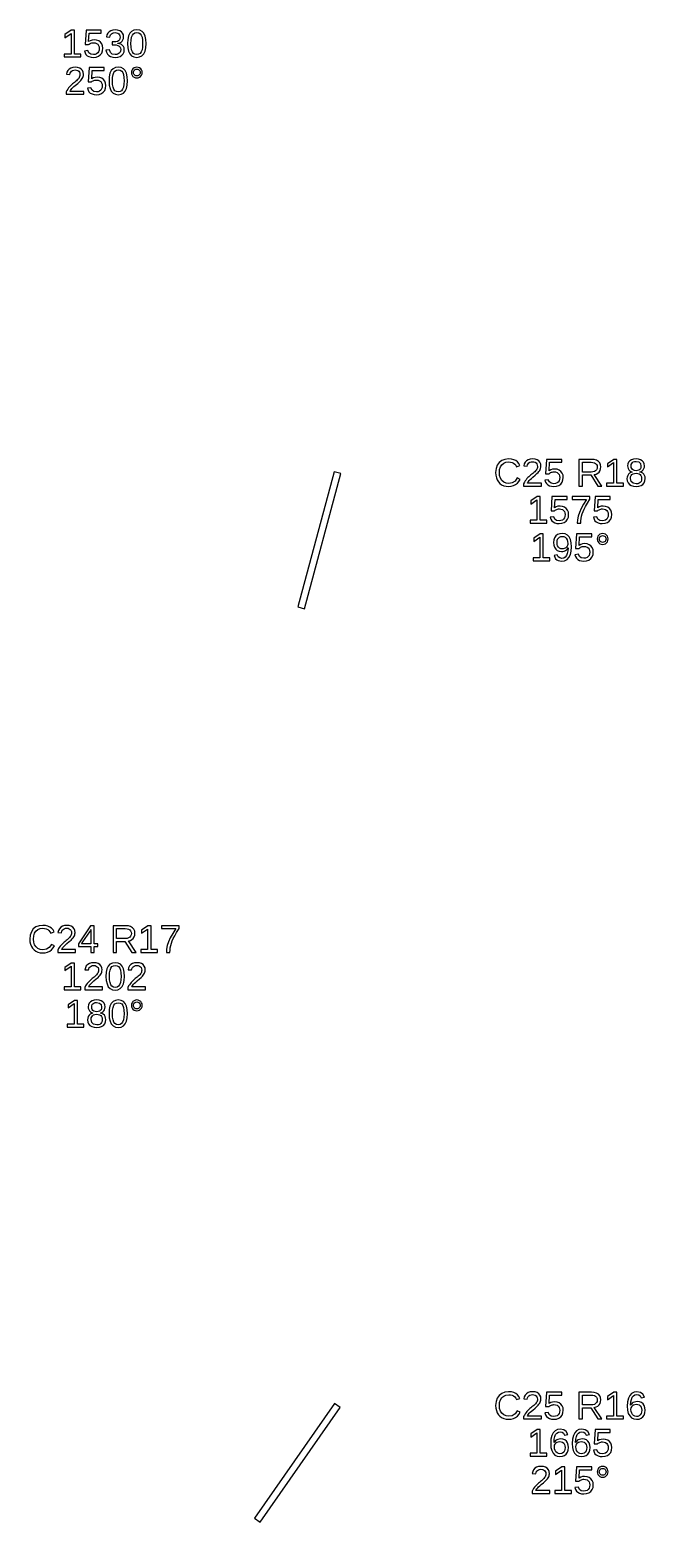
# Model space of a CAD drawing. Extents: x 194 to 2890, y 45 to 1503.
# Drawn here: x 2558 to 2690.1, y 50 to 369.9 of the extents above; entities that cross this region are included whole.
import ezdxf

# ---------------------------------------------------------------- set-up
doc = ezdxf.new("R2010")
doc.units = 0
doc.layers.get('0').update_dxf_attribs({"linetype": 'CONTINUOUS'})

msp = doc.modelspace()

# ---------------------------------------------------------------- linework, layer by layer
for points in [[(2568.96, 364.754), (2567.56, 364.754), (2567.56, 369.864), (2566.89, 369.864), (2565.53, 368.933), (2565.53, 368.241), (2566.83, 369.165), (2566.83, 364.754), (2565.37, 364.754), (2565.37, 364.132), (2568.96, 364.132)], [(2572.21, 364.108), (2572.7, 364.282), (2573.11, 364.571), (2573.41, 364.961), (2573.59, 365.437), (2573.65, 365.999), (2573.59, 366.497), (2573.43, 366.929), (2573.15, 367.293), (2572.77, 367.569), (2572.32, 367.734), (2571.8, 367.789), (2571.35, 367.749), (2570.96, 367.627), (2570.61, 367.423), (2570.72, 369.242), (2573.32, 369.242), (2573.32, 369.864), (2570.06, 369.864), (2569.87, 366.78), (2570.58, 366.78), (2570.75, 366.915), (2570.92, 367.021), (2571.09, 367.098), (2571.27, 367.15), (2571.45, 367.181), (2571.65, 367.191), (2572, 367.154), (2572.3, 367.043), (2572.55, 366.858), (2572.74, 366.612), (2572.85, 366.321), (2572.89, 365.983), (2572.85, 365.597), (2572.74, 365.271), (2572.56, 365.004), (2572.3, 364.806), (2572, 364.688), (2571.63, 364.648), (2571.07, 364.743), (2570.68, 365.026), (2570.44, 365.499), (2569.7, 365.413), (2569.83, 365.006), (2570.03, 364.668), (2570.32, 364.4), (2570.68, 364.206), (2571.12, 364.089), (2571.62, 364.05)], [(2576.9, 364.099), (2577.38, 364.244), (2577.76, 364.486), (2578.04, 364.816), (2578.21, 365.225), (2578.27, 365.714), (2578.23, 366.06), (2578.11, 366.363), (2577.91, 366.626), (2577.64, 366.835), (2577.31, 366.978), (2576.91, 367.057), (2576.91, 367.073), (2577.27, 367.179), (2577.57, 367.335), (2577.8, 367.539), (2577.97, 367.791), (2578.08, 368.089), (2578.11, 368.432), (2578.06, 368.875), (2577.9, 369.247), (2577.63, 369.549), (2577.27, 369.772), (2576.82, 369.905), (2576.29, 369.95), (2575.8, 369.906), (2575.37, 369.774), (2575, 369.555), (2574.71, 369.258), (2574.52, 368.892), (2574.42, 368.457), (2575.15, 368.4), (2575.21, 368.678), (2575.33, 368.911), (2575.5, 369.099), (2575.72, 369.237), (2575.98, 369.32), (2576.28, 369.348), (2576.61, 369.318), (2576.88, 369.229), (2577.09, 369.081), (2577.24, 368.882), (2577.33, 368.64), (2577.36, 368.355), (2577.32, 368.068), (2577.21, 367.826), (2577.03, 367.629), (2576.77, 367.483), (2576.46, 367.395), (2576.09, 367.366), (2575.69, 367.366), (2575.69, 366.731), (2576.11, 366.731), (2576.53, 366.702), (2576.87, 366.615), (2577.15, 366.469), (2577.35, 366.271), (2577.47, 366.028), (2577.51, 365.739), (2577.47, 365.41), (2577.37, 365.14), (2577.19, 364.929), (2576.96, 364.778), (2576.67, 364.687), (2576.32, 364.656), (2575.69, 364.769), (2575.28, 365.108), (2575.07, 365.674), (2574.32, 365.604), (2574.43, 365.134), (2574.63, 364.746), (2574.93, 364.443), (2575.32, 364.225), (2575.78, 364.094), (2576.32, 364.05)], [(2581.55, 364.134), (2582.05, 364.387), (2582.44, 364.807), (2582.72, 365.387), (2582.89, 366.118), (2582.94, 367), (2582.89, 367.894), (2582.73, 368.629), (2582.46, 369.205), (2582.08, 369.619), (2581.58, 369.867), (2580.97, 369.95), (2580.33, 369.868), (2579.83, 369.623), (2579.44, 369.213), (2579.17, 368.64), (2579.01, 367.902), (2578.96, 367), (2579.02, 366.114), (2579.18, 365.382), (2579.46, 364.803), (2579.84, 364.385), (2580.34, 364.134), (2580.94, 364.05)], [(2580.55, 364.711), (2580.24, 364.9), (2580, 365.214), (2579.83, 365.664), (2579.73, 366.259), (2579.7, 367), (2579.73, 367.759), (2579.83, 368.362), (2580, 368.806), (2580.23, 369.112), (2580.56, 369.295), (2580.97, 369.356), (2581.36, 369.294), (2581.68, 369.108), (2581.91, 368.798), (2582.07, 368.351), (2582.17, 367.751), (2582.2, 367), (2582.17, 366.271), (2582.07, 365.68), (2581.9, 365.226), (2581.66, 364.905), (2581.34, 364.712), (2580.95, 364.648)], [(2569.6, 356.754), (2566.61, 356.754), (2566.71, 356.946), (2566.84, 357.144), (2567.01, 357.346), (2567.21, 357.559), (2567.46, 357.789), (2567.75, 358.036), (2568.26, 358.457), (2568.64, 358.797), (2568.9, 359.057), (2569.09, 359.277), (2569.24, 359.496), (2569.36, 359.716), (2569.44, 359.936), (2569.49, 360.157), (2569.51, 360.379), (2569.46, 360.843), (2569.3, 361.23), (2569.04, 361.541), (2568.69, 361.768), (2568.24, 361.904), (2567.71, 361.95), (2567.21, 361.905), (2566.78, 361.769), (2566.42, 361.543), (2566.13, 361.24), (2565.93, 360.876), (2565.83, 360.448), (2566.58, 360.379), (2566.65, 360.663), (2566.76, 360.901), (2566.94, 361.093), (2567.16, 361.235), (2567.42, 361.319), (2567.71, 361.348), (2568.01, 361.319), (2568.27, 361.232), (2568.48, 361.087), (2568.63, 360.89), (2568.72, 360.646), (2568.75, 360.355), (2568.74, 360.13), (2568.68, 359.921), (2568.59, 359.728), (2568.48, 359.547), (2568.34, 359.37), (2568.17, 359.199), (2567.99, 359.031), (2567.8, 358.863), (2567.59, 358.695), (2567.37, 358.522), (2567.16, 358.34), (2566.94, 358.148), (2566.72, 357.943), (2566.51, 357.724), (2566.31, 357.488), (2566.12, 357.233), (2565.95, 356.953), (2565.8, 356.648), (2565.8, 356.132), (2569.6, 356.132)], [(2572.86, 356.108), (2573.36, 356.282), (2573.76, 356.571), (2574.06, 356.961), (2574.24, 357.437), (2574.3, 357.999), (2574.25, 358.497), (2574.08, 358.929), (2573.8, 359.293), (2573.43, 359.569), (2572.98, 359.734), (2572.45, 359.789), (2572, 359.749), (2571.61, 359.627), (2571.27, 359.423), (2571.38, 361.242), (2573.97, 361.242), (2573.97, 361.864), (2570.71, 361.864), (2570.52, 358.78), (2571.23, 358.78), (2571.4, 358.915), (2571.57, 359.021), (2571.75, 359.098), (2571.92, 359.15), (2572.11, 359.181), (2572.3, 359.191), (2572.65, 359.154), (2572.95, 359.043), (2573.2, 358.858), (2573.39, 358.612), (2573.5, 358.321), (2573.54, 357.983), (2573.5, 357.597), (2573.39, 357.271), (2573.21, 357.004), (2572.96, 356.806), (2572.65, 356.688), (2572.28, 356.648), (2571.72, 356.743), (2571.33, 357.026), (2571.09, 357.499), (2570.35, 357.413), (2570.48, 357.006), (2570.68, 356.668), (2570.97, 356.4), (2571.34, 356.206), (2571.77, 356.089), (2572.27, 356.05)], [(2577.56, 356.134), (2578.06, 356.387), (2578.45, 356.807), (2578.73, 357.387), (2578.9, 358.118), (2578.96, 359), (2578.91, 359.894), (2578.75, 360.629), (2578.48, 361.205), (2578.1, 361.619), (2577.6, 361.867), (2576.98, 361.95), (2576.35, 361.868), (2575.84, 361.623), (2575.46, 361.213), (2575.19, 360.64), (2575.03, 359.902), (2574.98, 359), (2575.03, 358.114), (2575.2, 357.382), (2575.47, 356.803), (2575.86, 356.385), (2576.35, 356.134), (2576.96, 356.05)], [(2581.25, 359.668), (2581.53, 359.781), (2581.77, 359.968), (2581.96, 360.21), (2582.08, 360.484), (2582.12, 360.79), (2582.08, 361.097), (2581.97, 361.371), (2581.78, 361.612), (2581.53, 361.8), (2581.26, 361.912), (2580.95, 361.95), (2580.64, 361.912), (2580.36, 361.798), (2580.12, 361.608), (2579.93, 361.365), (2579.82, 361.093), (2579.78, 360.79), (2579.82, 360.488), (2579.93, 360.215), (2580.13, 359.972), (2580.37, 359.783), (2580.64, 359.669), (2580.95, 359.631)], [(2576.57, 356.711), (2576.25, 356.9), (2576.02, 357.214), (2575.85, 357.664), (2575.75, 358.259), (2575.72, 359), (2575.75, 359.759), (2575.85, 360.362), (2576.01, 360.806), (2576.25, 361.112), (2576.57, 361.295), (2576.98, 361.356), (2577.38, 361.294), (2577.7, 361.108), (2577.93, 360.798), (2578.09, 360.351), (2578.18, 359.751), (2578.22, 359), (2578.18, 358.271), (2578.08, 357.68), (2577.91, 357.226), (2577.68, 356.905), (2577.36, 356.712), (2576.97, 356.648)], [(2580.76, 360.082), (2580.59, 360.154), (2580.44, 360.274), (2580.32, 360.427), (2580.25, 360.599), (2580.23, 360.79), (2580.25, 360.981), (2580.32, 361.154), (2580.44, 361.307), (2580.59, 361.427), (2580.76, 361.499), (2580.95, 361.523), (2581.14, 361.499), (2581.31, 361.429), (2581.46, 361.311), (2581.58, 361.159), (2581.65, 360.986), (2581.67, 360.79), (2581.65, 360.597), (2581.58, 360.424), (2581.46, 360.271), (2581.31, 360.153), (2581.14, 360.082), (2580.95, 360.058)], [(2624.72, 274.806), (2623.28, 275.194), (2615.51, 246.216), (2616.96, 245.828)], [(2661.31, 272.093), (2661.81, 272.222), (2662.26, 272.437), (2662.66, 272.734), (2662.99, 273.109), (2663.26, 273.564), (2662.62, 273.881), (2662.15, 273.219), (2661.55, 272.821), (2660.81, 272.689), (2660.23, 272.76), (2659.73, 272.974), (2659.32, 273.33), (2659.01, 273.803), (2658.83, 274.368), (2658.77, 275.024), (2658.83, 275.685), (2659, 276.244), (2659.3, 276.703), (2659.7, 277.043), (2660.19, 277.247), (2660.78, 277.315), (2661.16, 277.286), (2661.51, 277.198), (2661.83, 277.051), (2662.09, 276.848), (2662.31, 276.593), (2662.47, 276.286), (2663.2, 276.53), (2662.97, 276.961), (2662.67, 277.315), (2662.3, 277.592), (2661.86, 277.791), (2661.35, 277.91), (2660.77, 277.95), (2659.96, 277.863), (2659.28, 277.604), (2658.72, 277.173), (2658.31, 276.589), (2658.06, 275.873), (2657.98, 275.024), (2658.02, 274.441), (2658.13, 273.913), (2658.31, 273.44), (2658.56, 273.028), (2658.89, 272.685), (2659.27, 272.41), (2659.72, 272.21), (2660.22, 272.09), (2660.77, 272.05)], [(2667.79, 272.754), (2664.8, 272.754), (2664.9, 272.946), (2665.03, 273.144), (2665.2, 273.346), (2665.4, 273.559), (2665.65, 273.789), (2665.94, 274.036), (2666.45, 274.457), (2666.83, 274.797), (2667.09, 275.057), (2667.28, 275.277), (2667.43, 275.496), (2667.55, 275.716), (2667.63, 275.936), (2667.68, 276.157), (2667.7, 276.379), (2667.65, 276.843), (2667.49, 277.23), (2667.23, 277.541), (2666.88, 277.768), (2666.43, 277.904), (2665.9, 277.95), (2665.41, 277.905), (2664.98, 277.769), (2664.61, 277.543), (2664.32, 277.24), (2664.13, 276.876), (2664.02, 276.448), (2664.77, 276.379), (2664.84, 276.663), (2664.96, 276.901), (2665.13, 277.093), (2665.35, 277.235), (2665.61, 277.319), (2665.9, 277.348), (2666.2, 277.319), (2666.46, 277.232), (2666.67, 277.087), (2666.82, 276.89), (2666.92, 276.646), (2666.95, 276.355), (2666.93, 276.13), (2666.87, 275.921), (2666.79, 275.728), (2666.67, 275.547), (2666.53, 275.37), (2666.36, 275.199), (2666.18, 275.031), (2665.99, 274.863), (2665.78, 274.695), (2665.56, 274.522), (2665.35, 274.34), (2665.13, 274.148), (2664.91, 273.943), (2664.7, 273.724), (2664.5, 273.488), (2664.31, 273.233), (2664.14, 272.953), (2663.99, 272.648), (2663.99, 272.132), (2667.79, 272.132)], [(2671.05, 272.108), (2671.55, 272.282), (2671.95, 272.571), (2672.25, 272.961), (2672.43, 273.437), (2672.49, 273.999), (2672.44, 274.497), (2672.27, 274.929), (2671.99, 275.293), (2671.62, 275.569), (2671.17, 275.734), (2670.64, 275.789), (2670.19, 275.749), (2669.8, 275.627), (2669.46, 275.423), (2669.57, 277.242), (2672.16, 277.242), (2672.16, 277.864), (2668.9, 277.864), (2668.71, 274.78), (2669.42, 274.78), (2669.6, 274.915), (2669.77, 275.021), (2669.94, 275.098), (2670.11, 275.15), (2670.3, 275.181), (2670.49, 275.191), (2670.84, 275.154), (2671.15, 275.043), (2671.4, 274.858), (2671.58, 274.612), (2671.69, 274.321), (2671.73, 273.983), (2671.69, 273.597), (2671.58, 273.271), (2671.4, 273.004), (2671.15, 272.806), (2670.84, 272.688), (2670.47, 272.648), (2669.91, 272.743), (2669.52, 273.026), (2669.28, 273.499), (2668.54, 273.413), (2668.67, 273.006), (2668.88, 272.668), (2669.16, 272.4), (2669.53, 272.206), (2669.96, 272.089), (2670.46, 272.05)], [(2676.62, 274.512), (2678.4, 274.512), (2679.89, 272.132), (2680.79, 272.132), (2679.16, 274.601), (2679.57, 274.713), (2679.91, 274.896), (2680.19, 275.151), (2680.4, 275.463), (2680.52, 275.821), (2680.56, 276.225), (2680.5, 276.702), (2680.33, 277.104), (2680.03, 277.431), (2679.63, 277.672), (2679.14, 277.816), (2678.54, 277.864), (2675.84, 277.864), (2675.84, 272.132), (2676.62, 272.132)], [(2676.62, 275.126), (2676.62, 277.242), (2678.46, 277.242), (2678.85, 277.213), (2679.18, 277.125), (2679.44, 276.979), (2679.63, 276.778), (2679.74, 276.524), (2679.78, 276.217), (2679.74, 275.898), (2679.63, 275.63), (2679.44, 275.413), (2679.19, 275.254), (2678.87, 275.158), (2678.49, 275.126)], [(2685.4, 272.754), (2684.01, 272.754), (2684.01, 277.864), (2683.33, 277.864), (2681.98, 276.933), (2681.98, 276.241), (2683.27, 277.165), (2683.27, 272.754), (2681.81, 272.754), (2681.81, 272.132), (2685.4, 272.132)], [(2688.71, 272.099), (2689.19, 272.247), (2689.58, 272.494), (2689.86, 272.828), (2690.03, 273.24), (2690.08, 273.731), (2690.05, 274.087), (2689.95, 274.401), (2689.78, 274.672), (2689.55, 274.892), (2689.26, 275.047), (2688.92, 275.138), (2688.92, 275.155), (2689.22, 275.247), (2689.46, 275.401), (2689.67, 275.614), (2689.82, 275.873), (2689.91, 276.159), (2689.94, 276.473), (2689.89, 276.895), (2689.72, 277.254), (2689.45, 277.551), (2689.08, 277.773), (2688.64, 277.906), (2688.11, 277.95), (2687.6, 277.905), (2687.16, 277.769), (2686.8, 277.543), (2686.52, 277.244), (2686.36, 276.89), (2686.31, 276.481), (2686.34, 276.167), (2686.43, 275.881), (2686.58, 275.623), (2686.78, 275.407), (2687.03, 275.248), (2687.32, 275.146), (2687.32, 275.13), (2687, 275.043), (2686.73, 274.888), (2686.49, 274.666), (2686.32, 274.391), (2686.21, 274.077), (2686.17, 273.722), (2686.23, 273.229), (2686.4, 272.816), (2686.69, 272.486), (2687.08, 272.244), (2687.56, 272.099), (2688.13, 272.05)], [(2687.81, 275.452), (2687.55, 275.538), (2687.33, 275.681), (2687.18, 275.88), (2687.09, 276.13), (2687.06, 276.432), (2687.09, 276.728), (2687.18, 276.971), (2687.33, 277.16), (2687.53, 277.296), (2687.8, 277.377), (2688.11, 277.405), (2688.71, 277.297), (2689.06, 276.972), (2689.18, 276.432), (2689.15, 276.11), (2689.06, 275.853), (2688.91, 275.661), (2688.7, 275.529), (2688.44, 275.45), (2688.12, 275.423)], [(2687.47, 272.731), (2687.06, 273.126), (2686.93, 273.783), (2686.96, 274.098), (2687.07, 274.365), (2687.24, 274.583), (2687.48, 274.745), (2687.77, 274.842), (2688.11, 274.874), (2688.47, 274.844), (2688.76, 274.754), (2689, 274.603), (2689.18, 274.394), (2689.29, 274.126), (2689.32, 273.8), (2689.29, 273.42), (2689.19, 273.115), (2689.03, 272.886), (2688.8, 272.727), (2688.5, 272.631), (2688.14, 272.599)], [(2668.96, 264.798), (2667.56, 264.798), (2667.56, 269.909), (2666.89, 269.909), (2665.53, 268.977), (2665.53, 268.285), (2666.83, 269.209), (2666.83, 264.798), (2665.37, 264.798), (2665.37, 264.176), (2668.96, 264.176)], [(2672.21, 264.152), (2672.7, 264.326), (2673.11, 264.615), (2673.41, 265.005), (2673.59, 265.481), (2673.65, 266.043), (2673.59, 266.541), (2673.43, 266.973), (2673.15, 267.337), (2672.77, 267.613), (2672.32, 267.778), (2671.8, 267.833), (2671.35, 267.793), (2670.96, 267.671), (2670.61, 267.467), (2670.72, 269.286), (2673.32, 269.286), (2673.32, 269.909), (2670.06, 269.909), (2669.87, 266.824), (2670.58, 266.824), (2670.75, 266.959), (2670.92, 267.065), (2671.09, 267.142), (2671.27, 267.194), (2671.45, 267.225), (2671.65, 267.235), (2672, 267.198), (2672.3, 267.087), (2672.55, 266.902), (2672.74, 266.656), (2672.85, 266.365), (2672.89, 266.027), (2672.85, 265.642), (2672.74, 265.315), (2672.56, 265.048), (2672.3, 264.851), (2672, 264.732), (2671.63, 264.692), (2671.07, 264.787), (2670.68, 265.07), (2670.44, 265.543), (2669.7, 265.457), (2669.83, 265.05), (2670.03, 264.712), (2670.32, 264.444), (2670.68, 264.25), (2671.12, 264.133), (2671.62, 264.094)], [(2676.27, 264.699), (2676.33, 265.21), (2676.43, 265.71), (2676.57, 266.206), (2676.75, 266.706), (2676.97, 267.211), (2677.27, 267.783), (2677.69, 268.484), (2678.22, 269.315), (2678.22, 269.909), (2674.43, 269.909), (2674.43, 269.286), (2677.51, 269.286), (2676.85, 268.272), (2676.33, 267.339), (2675.95, 266.489), (2675.69, 265.692), (2675.54, 264.921), (2675.49, 264.176), (2676.25, 264.176)], [(2681.48, 264.152), (2681.97, 264.326), (2682.38, 264.615), (2682.68, 265.005), (2682.86, 265.481), (2682.92, 266.043), (2682.86, 266.541), (2682.7, 266.973), (2682.42, 267.337), (2682.04, 267.613), (2681.59, 267.778), (2681.07, 267.833), (2680.62, 267.793), (2680.23, 267.671), (2679.88, 267.467), (2679.99, 269.286), (2682.59, 269.286), (2682.59, 269.909), (2679.33, 269.909), (2679.14, 266.824), (2679.85, 266.824), (2680.02, 266.959), (2680.19, 267.065), (2680.36, 267.142), (2680.54, 267.194), (2680.72, 267.225), (2680.92, 267.235), (2681.27, 267.198), (2681.57, 267.087), (2681.82, 266.902), (2682.01, 266.656), (2682.12, 266.365), (2682.16, 266.027), (2682.12, 265.642), (2682.01, 265.315), (2681.82, 265.048), (2681.57, 264.851), (2681.27, 264.732), (2680.9, 264.692), (2680.34, 264.787), (2679.94, 265.07), (2679.71, 265.543), (2678.97, 265.457), (2679.1, 265.05), (2679.3, 264.712), (2679.59, 264.444), (2679.95, 264.25), (2680.38, 264.133), (2680.88, 264.094)], [(2669.61, 256.754), (2668.21, 256.754), (2668.21, 261.864), (2667.54, 261.864), (2666.18, 260.933), (2666.18, 260.241), (2667.48, 261.165), (2667.48, 256.754), (2666.02, 256.754), (2666.02, 256.132), (2669.61, 256.132)], [(2672.79, 256.138), (2673.31, 256.403), (2673.72, 256.844), (2674.02, 257.448), (2674.2, 258.205), (2674.26, 259.114), (2674.2, 259.981), (2674.04, 260.691), (2673.76, 261.242), (2673.38, 261.635), (2672.9, 261.871), (2672.32, 261.95), (2671.76, 261.893), (2671.29, 261.721), (2670.91, 261.435), (2670.63, 261.049), (2670.46, 260.578), (2670.41, 260.021), (2670.46, 259.476), (2670.61, 259.009), (2670.87, 258.618), (2671.21, 258.324), (2671.63, 258.147), (2672.11, 258.089), (2672.41, 258.113), (2672.7, 258.187), (2672.97, 258.31), (2673.21, 258.474), (2673.4, 258.67), (2673.53, 258.898), (2673.48, 258.23), (2673.36, 257.672), (2673.17, 257.226), (2672.91, 256.901), (2672.58, 256.705), (2672.19, 256.64), (2671.75, 256.72), (2671.43, 256.958), (2671.22, 257.356), (2670.53, 257.246), (2670.67, 256.865), (2670.86, 256.56), (2671.1, 256.333), (2671.4, 256.176), (2671.76, 256.082), (2672.18, 256.05)], [(2671.96, 258.707), (2671.68, 258.828), (2671.46, 259.03), (2671.29, 259.302), (2671.19, 259.633), (2671.15, 260.021), (2671.19, 260.403), (2671.29, 260.727), (2671.46, 260.996), (2671.69, 261.196), (2671.96, 261.316), (2672.29, 261.356), (2672.62, 261.309), (2672.91, 261.169), (2673.14, 260.935), (2673.32, 260.624), (2673.42, 260.253), (2673.46, 259.822), (2673.44, 259.605), (2673.39, 259.404), (2673.3, 259.22), (2673.18, 259.057), (2673.04, 258.92), (2672.87, 258.811), (2672.69, 258.731), (2672.49, 258.682), (2672.28, 258.666)], [(2677.49, 256.108), (2677.99, 256.282), (2678.4, 256.571), (2678.7, 256.961), (2678.88, 257.437), (2678.94, 257.999), (2678.88, 258.497), (2678.71, 258.929), (2678.43, 259.293), (2678.06, 259.569), (2677.61, 259.734), (2677.08, 259.789), (2676.64, 259.749), (2676.24, 259.627), (2675.9, 259.423), (2676.01, 261.242), (2678.6, 261.242), (2678.6, 261.864), (2675.34, 261.864), (2675.15, 258.78), (2675.87, 258.78), (2676.04, 258.915), (2676.21, 259.021), (2676.38, 259.098), (2676.56, 259.15), (2676.74, 259.181), (2676.93, 259.191), (2677.29, 259.154), (2677.59, 259.043), (2677.84, 258.858), (2678.03, 258.612), (2678.14, 258.321), (2678.17, 257.983), (2678.14, 257.597), (2678.03, 257.271), (2677.84, 257.004), (2677.59, 256.806), (2677.28, 256.688), (2676.92, 256.648), (2676.36, 256.743), (2675.96, 257.026), (2675.73, 257.499), (2674.98, 257.413), (2675.11, 257.006), (2675.32, 256.668), (2675.61, 256.4), (2675.97, 256.206), (2676.4, 256.089), (2676.9, 256.05)], [(2681.25, 259.668), (2681.53, 259.781), (2681.77, 259.968), (2681.96, 260.21), (2682.08, 260.484), (2682.12, 260.79), (2682.08, 261.097), (2681.97, 261.371), (2681.78, 261.612), (2681.53, 261.8), (2681.26, 261.912), (2680.95, 261.95), (2680.64, 261.912), (2680.36, 261.798), (2680.12, 261.608), (2679.93, 261.365), (2679.82, 261.093), (2679.78, 260.79), (2679.82, 260.488), (2679.93, 260.215), (2680.13, 259.972), (2680.37, 259.783), (2680.64, 259.669), (2680.95, 259.631)], [(2680.76, 260.082), (2680.59, 260.154), (2680.44, 260.274), (2680.32, 260.427), (2680.25, 260.599), (2680.23, 260.79), (2680.25, 260.981), (2680.32, 261.154), (2680.44, 261.307), (2680.59, 261.427), (2680.76, 261.499), (2680.95, 261.523), (2681.14, 261.499), (2681.31, 261.429), (2681.46, 261.311), (2681.58, 261.159), (2681.65, 260.986), (2681.67, 260.79), (2681.65, 260.597), (2681.58, 260.424), (2681.46, 260.271), (2681.31, 260.153), (2681.14, 260.082), (2680.95, 260.058)], [(2561.31, 172.093), (2561.81, 172.222), (2562.26, 172.437), (2562.66, 172.734), (2562.99, 173.109), (2563.26, 173.564), (2562.62, 173.881), (2562.15, 173.219), (2561.55, 172.821), (2560.81, 172.689), (2560.23, 172.76), (2559.73, 172.974), (2559.32, 173.33), (2559.01, 173.803), (2558.83, 174.368), (2558.77, 175.024), (2558.83, 175.685), (2559, 176.244), (2559.3, 176.703), (2559.7, 177.043), (2560.19, 177.247), (2560.78, 177.315), (2561.16, 177.286), (2561.51, 177.198), (2561.83, 177.051), (2562.09, 176.848), (2562.31, 176.593), (2562.47, 176.286), (2563.2, 176.53), (2562.97, 176.961), (2562.67, 177.315), (2562.3, 177.592), (2561.86, 177.791), (2561.35, 177.91), (2560.77, 177.95), (2559.96, 177.863), (2559.28, 177.604), (2558.72, 177.173), (2558.31, 176.589), (2558.06, 175.873), (2557.98, 175.024), (2558.02, 174.441), (2558.13, 173.913), (2558.31, 173.44), (2558.56, 173.028), (2558.89, 172.685), (2559.27, 172.41), (2559.72, 172.21), (2560.22, 172.09), (2560.77, 172.05)], [(2567.79, 172.754), (2564.8, 172.754), (2564.9, 172.946), (2565.03, 173.144), (2565.2, 173.346), (2565.4, 173.559), (2565.65, 173.789), (2565.94, 174.036), (2566.45, 174.457), (2566.83, 174.797), (2567.09, 175.057), (2567.28, 175.277), (2567.43, 175.496), (2567.55, 175.716), (2567.63, 175.936), (2567.68, 176.157), (2567.7, 176.379), (2567.65, 176.843), (2567.49, 177.23), (2567.23, 177.541), (2566.88, 177.768), (2566.43, 177.904), (2565.9, 177.95), (2565.41, 177.905), (2564.98, 177.769), (2564.61, 177.543), (2564.32, 177.24), (2564.13, 176.876), (2564.02, 176.448), (2564.77, 176.379), (2564.84, 176.663), (2564.96, 176.901), (2565.13, 177.093), (2565.35, 177.235), (2565.61, 177.319), (2565.9, 177.348), (2566.2, 177.319), (2566.46, 177.232), (2566.67, 177.087), (2566.82, 176.89), (2566.92, 176.646), (2566.95, 176.355), (2566.93, 176.13), (2566.87, 175.921), (2566.79, 175.728), (2566.67, 175.547), (2566.53, 175.37), (2566.36, 175.199), (2566.18, 175.031), (2565.99, 174.863), (2565.78, 174.695), (2565.56, 174.522), (2565.35, 174.34), (2565.13, 174.148), (2564.91, 173.943), (2564.7, 173.724), (2564.5, 173.488), (2564.31, 173.233), (2564.14, 172.953), (2563.99, 172.648), (2563.99, 172.132), (2567.79, 172.132)], [(2571.79, 173.429), (2572.6, 173.429), (2572.6, 174.007), (2571.79, 174.007), (2571.79, 177.864), (2571.02, 177.864), (2568.4, 173.999), (2568.4, 173.429), (2571.1, 173.429), (2571.1, 172.132), (2571.79, 172.132)], [(2569.07, 174.007), (2569.14, 174.089), (2569.36, 174.39), (2570.83, 176.554), (2570.87, 176.618), (2570.92, 176.708), (2570.99, 176.823), (2571.05, 176.932), (2571.08, 177.004), (2571.1, 177.038), (2571.1, 174.007)], [(2576.62, 174.512), (2578.4, 174.512), (2579.89, 172.132), (2580.79, 172.132), (2579.16, 174.601), (2579.57, 174.713), (2579.91, 174.896), (2580.19, 175.151), (2580.4, 175.463), (2580.52, 175.821), (2580.56, 176.225), (2580.5, 176.702), (2580.33, 177.104), (2580.03, 177.431), (2579.63, 177.672), (2579.14, 177.816), (2578.54, 177.864), (2575.84, 177.864), (2575.84, 172.132), (2576.62, 172.132)], [(2576.62, 175.126), (2576.62, 177.242), (2578.46, 177.242), (2578.85, 177.213), (2579.18, 177.125), (2579.44, 176.979), (2579.63, 176.778), (2579.74, 176.524), (2579.78, 176.217), (2579.74, 175.898), (2579.63, 175.63), (2579.44, 175.413), (2579.19, 175.254), (2578.87, 175.158), (2578.49, 175.126)], [(2585.4, 172.754), (2584.01, 172.754), (2584.01, 177.864), (2583.33, 177.864), (2581.98, 176.933), (2581.98, 176.241), (2583.27, 177.165), (2583.27, 172.754), (2581.81, 172.754), (2581.81, 172.132), (2585.4, 172.132)], [(2588.08, 172.655), (2588.14, 173.166), (2588.24, 173.665), (2588.38, 174.161), (2588.56, 174.662), (2588.78, 175.167), (2589.08, 175.739), (2589.5, 176.44), (2590.03, 177.27), (2590.03, 177.864), (2586.24, 177.864), (2586.24, 177.242), (2589.32, 177.242), (2588.66, 176.228), (2588.14, 175.295), (2587.76, 174.445), (2587.5, 173.648), (2587.35, 172.877), (2587.3, 172.132), (2588.06, 172.132)], [(2568.96, 164.754), (2567.56, 164.754), (2567.56, 169.864), (2566.89, 169.864), (2565.53, 168.933), (2565.53, 168.241), (2566.83, 169.165), (2566.83, 164.754), (2565.37, 164.754), (2565.37, 164.132), (2568.96, 164.132)], [(2573.58, 164.754), (2570.59, 164.754), (2570.69, 164.946), (2570.82, 165.144), (2570.99, 165.346), (2571.19, 165.559), (2571.44, 165.789), (2571.73, 166.036), (2572.24, 166.457), (2572.62, 166.797), (2572.88, 167.057), (2573.07, 167.277), (2573.22, 167.496), (2573.34, 167.716), (2573.42, 167.936), (2573.47, 168.157), (2573.49, 168.379), (2573.44, 168.843), (2573.28, 169.23), (2573.03, 169.541), (2572.67, 169.768), (2572.23, 169.904), (2571.69, 169.95), (2571.2, 169.905), (2570.77, 169.769), (2570.4, 169.543), (2570.11, 169.24), (2569.92, 168.876), (2569.82, 168.448), (2570.57, 168.379), (2570.63, 168.663), (2570.75, 168.901), (2570.92, 169.093), (2571.14, 169.235), (2571.4, 169.319), (2571.69, 169.348), (2572, 169.319), (2572.25, 169.232), (2572.46, 169.087), (2572.62, 168.89), (2572.71, 168.646), (2572.74, 168.355), (2572.72, 168.13), (2572.67, 167.921), (2572.58, 167.728), (2572.46, 167.547), (2572.32, 167.37), (2572.16, 167.199), (2571.98, 167.031), (2571.78, 166.863), (2571.57, 166.695), (2571.36, 166.522), (2571.14, 166.34), (2570.92, 166.148), (2570.7, 165.943), (2570.49, 165.724), (2570.29, 165.488), (2570.1, 165.233), (2569.93, 164.953), (2569.78, 164.648), (2569.78, 164.132), (2573.58, 164.132)], [(2576.91, 164.134), (2577.41, 164.387), (2577.8, 164.807), (2578.08, 165.387), (2578.25, 166.118), (2578.31, 167), (2578.26, 167.894), (2578.09, 168.629), (2577.83, 169.205), (2577.45, 169.619), (2576.95, 169.867), (2576.33, 169.95), (2575.7, 169.868), (2575.19, 169.623), (2574.81, 169.213), (2574.54, 168.64), (2574.38, 167.902), (2574.33, 167), (2574.38, 166.114), (2574.55, 165.382), (2574.82, 164.803), (2575.21, 164.385), (2575.7, 164.134), (2576.31, 164.05)], [(2582.85, 164.754), (2579.86, 164.754), (2579.96, 164.946), (2580.09, 165.144), (2580.26, 165.346), (2580.46, 165.559), (2580.71, 165.789), (2581, 166.036), (2581.51, 166.457), (2581.89, 166.797), (2582.15, 167.057), (2582.34, 167.277), (2582.49, 167.496), (2582.61, 167.716), (2582.69, 167.936), (2582.74, 168.157), (2582.76, 168.379), (2582.71, 168.843), (2582.55, 169.23), (2582.29, 169.541), (2581.94, 169.768), (2581.5, 169.904), (2580.96, 169.95), (2580.47, 169.905), (2580.04, 169.769), (2579.67, 169.543), (2579.38, 169.24), (2579.19, 168.876), (2579.09, 168.448), (2579.83, 168.379), (2579.9, 168.663), (2580.02, 168.901), (2580.19, 169.093), (2580.41, 169.235), (2580.67, 169.319), (2580.96, 169.348), (2581.27, 169.319), (2581.52, 169.232), (2581.73, 169.087), (2581.88, 168.89), (2581.98, 168.646), (2582.01, 168.355), (2581.99, 168.13), (2581.94, 167.921), (2581.85, 167.728), (2581.73, 167.547), (2581.59, 167.37), (2581.43, 167.199), (2581.25, 167.031), (2581.05, 166.863), (2580.84, 166.695), (2580.63, 166.522), (2580.41, 166.34), (2580.19, 166.148), (2579.97, 165.943), (2579.76, 165.724), (2579.56, 165.488), (2579.37, 165.233), (2579.2, 164.953), (2579.05, 164.648), (2579.05, 164.132), (2582.85, 164.132)], [(2575.92, 164.711), (2575.6, 164.9), (2575.37, 165.214), (2575.2, 165.664), (2575.1, 166.259), (2575.07, 167), (2575.1, 167.759), (2575.2, 168.362), (2575.36, 168.806), (2575.6, 169.112), (2575.92, 169.295), (2576.33, 169.356), (2576.73, 169.294), (2577.04, 169.108), (2577.28, 168.798), (2577.44, 168.351), (2577.53, 167.751), (2577.56, 167), (2577.53, 166.271), (2577.43, 165.68), (2577.26, 165.226), (2577.02, 164.905), (2576.71, 164.712), (2576.32, 164.648)], [(2569.61, 156.754), (2568.21, 156.754), (2568.21, 161.864), (2567.54, 161.864), (2566.18, 160.933), (2566.18, 160.241), (2567.48, 161.165), (2567.48, 156.754), (2566.02, 156.754), (2566.02, 156.132), (2569.61, 156.132)], [(2572.92, 156.099), (2573.4, 156.247), (2573.78, 156.494), (2574.06, 156.828), (2574.23, 157.24), (2574.29, 157.731), (2574.25, 158.087), (2574.15, 158.401), (2573.98, 158.672), (2573.75, 158.892), (2573.47, 159.047), (2573.13, 159.138), (2573.13, 159.155), (2573.42, 159.247), (2573.67, 159.401), (2573.87, 159.614), (2574.03, 159.873), (2574.12, 160.159), (2574.15, 160.473), (2574.09, 160.895), (2573.93, 161.254), (2573.66, 161.551), (2573.29, 161.773), (2572.84, 161.906), (2572.32, 161.95), (2571.81, 161.905), (2571.37, 161.769), (2571, 161.543), (2570.73, 161.244), (2570.57, 160.89), (2570.51, 160.481), (2570.54, 160.167), (2570.63, 159.881), (2570.78, 159.623), (2570.99, 159.407), (2571.23, 159.248), (2571.52, 159.146), (2571.52, 159.13), (2571.21, 159.042), (2570.93, 158.888), (2570.7, 158.666), (2570.52, 158.391), (2570.41, 158.077), (2570.38, 157.722), (2570.44, 157.229), (2570.61, 156.816), (2570.9, 156.486), (2571.29, 156.244), (2571.77, 156.099), (2572.34, 156.05)], [(2572.01, 159.452), (2571.75, 159.538), (2571.54, 159.681), (2571.39, 159.88), (2571.29, 160.13), (2571.26, 160.432), (2571.29, 160.728), (2571.38, 160.971), (2571.53, 161.16), (2571.74, 161.296), (2572, 161.377), (2572.32, 161.405), (2572.91, 161.297), (2573.27, 160.972), (2573.39, 160.432), (2573.36, 160.11), (2573.27, 159.853), (2573.11, 159.661), (2572.91, 159.529), (2572.64, 159.45), (2572.33, 159.423)], [(2577.56, 156.134), (2578.06, 156.387), (2578.45, 156.807), (2578.73, 157.387), (2578.9, 158.118), (2578.96, 159), (2578.91, 159.894), (2578.75, 160.629), (2578.48, 161.205), (2578.1, 161.619), (2577.6, 161.867), (2576.98, 161.95), (2576.35, 161.868), (2575.84, 161.623), (2575.46, 161.213), (2575.19, 160.64), (2575.03, 159.902), (2574.98, 159), (2575.03, 158.114), (2575.2, 157.382), (2575.47, 156.803), (2575.86, 156.385), (2576.35, 156.134), (2576.96, 156.05)], [(2576.57, 156.711), (2576.25, 156.9), (2576.02, 157.214), (2575.85, 157.664), (2575.75, 158.259), (2575.72, 159), (2575.75, 159.759), (2575.85, 160.362), (2576.01, 160.806), (2576.25, 161.112), (2576.57, 161.295), (2576.98, 161.356), (2577.38, 161.294), (2577.7, 161.108), (2577.93, 160.798), (2578.09, 160.351), (2578.18, 159.751), (2578.22, 159), (2578.18, 158.271), (2578.08, 157.68), (2577.91, 157.226), (2577.68, 156.905), (2577.36, 156.712), (2576.97, 156.648)], [(2581.25, 159.668), (2581.53, 159.781), (2581.77, 159.968), (2581.96, 160.21), (2582.08, 160.484), (2582.12, 160.79), (2582.08, 161.097), (2581.97, 161.371), (2581.78, 161.612), (2581.53, 161.8), (2581.26, 161.912), (2580.95, 161.95), (2580.64, 161.912), (2580.36, 161.798), (2580.12, 161.608), (2579.93, 161.365), (2579.82, 161.093), (2579.78, 160.79), (2579.82, 160.488), (2579.93, 160.215), (2580.13, 159.972), (2580.37, 159.783), (2580.64, 159.669), (2580.95, 159.631)], [(2580.76, 160.082), (2580.59, 160.154), (2580.44, 160.274), (2580.32, 160.427), (2580.25, 160.599), (2580.23, 160.79), (2580.25, 160.981), (2580.32, 161.154), (2580.44, 161.307), (2580.59, 161.427), (2580.76, 161.499), (2580.95, 161.523), (2581.14, 161.499), (2581.31, 161.429), (2581.46, 161.311), (2581.58, 161.159), (2581.65, 160.986), (2581.67, 160.79), (2581.65, 160.597), (2581.58, 160.424), (2581.46, 160.271), (2581.31, 160.153), (2581.14, 160.082), (2580.95, 160.058)], [(2571.67, 156.731), (2571.27, 157.126), (2571.14, 157.783), (2571.17, 158.098), (2571.27, 158.365), (2571.45, 158.583), (2571.68, 158.745), (2571.97, 158.842), (2572.32, 158.874), (2572.67, 158.844), (2572.97, 158.754), (2573.21, 158.603), (2573.39, 158.394), (2573.49, 158.126), (2573.53, 157.8), (2573.5, 157.42), (2573.4, 157.115), (2573.23, 156.886), (2573.01, 156.727), (2572.71, 156.631), (2572.34, 156.599)], [(2661.31, 72.093), (2661.81, 72.222), (2662.26, 72.437), (2662.66, 72.734), (2662.99, 73.109), (2663.26, 73.564), (2662.62, 73.881), (2662.15, 73.219), (2661.55, 72.821), (2660.81, 72.689), (2660.23, 72.76), (2659.73, 72.974), (2659.32, 73.33), (2659.01, 73.803), (2658.83, 74.368), (2658.77, 75.024), (2658.83, 75.685), (2659, 76.244), (2659.3, 76.703), (2659.7, 77.043), (2660.19, 77.247), (2660.78, 77.315), (2661.16, 77.286), (2661.51, 77.198), (2661.83, 77.051), (2662.09, 76.848), (2662.31, 76.593), (2662.47, 76.286), (2663.2, 76.53), (2662.97, 76.961), (2662.67, 77.315), (2662.3, 77.592), (2661.86, 77.791), (2661.35, 77.91), (2660.77, 77.95), (2659.96, 77.864), (2659.28, 77.605), (2658.72, 77.173), (2658.31, 76.589), (2658.06, 75.873), (2657.98, 75.024), (2658.02, 74.442), (2658.13, 73.913), (2658.31, 73.44), (2658.56, 73.028), (2658.89, 72.685), (2659.27, 72.41), (2659.72, 72.21), (2660.22, 72.09), (2660.77, 72.05)], [(2667.79, 72.754), (2664.8, 72.754), (2664.9, 72.946), (2665.03, 73.144), (2665.2, 73.346), (2665.4, 73.559), (2665.65, 73.789), (2665.94, 74.036), (2666.45, 74.457), (2666.83, 74.797), (2667.09, 75.057), (2667.28, 75.277), (2667.43, 75.496), (2667.55, 75.716), (2667.63, 75.936), (2667.68, 76.157), (2667.7, 76.379), (2667.65, 76.843), (2667.49, 77.23), (2667.23, 77.541), (2666.88, 77.768), (2666.43, 77.904), (2665.9, 77.95), (2665.41, 77.905), (2664.98, 77.769), (2664.61, 77.543), (2664.32, 77.24), (2664.13, 76.876), (2664.02, 76.448), (2664.77, 76.379), (2664.84, 76.663), (2664.96, 76.901), (2665.13, 77.093), (2665.35, 77.235), (2665.61, 77.319), (2665.9, 77.348), (2666.2, 77.319), (2666.46, 77.232), (2666.67, 77.087), (2666.82, 76.89), (2666.92, 76.646), (2666.95, 76.355), (2666.93, 76.13), (2666.87, 75.921), (2666.79, 75.728), (2666.67, 75.546), (2666.53, 75.37), (2666.36, 75.199), (2666.18, 75.031), (2665.99, 74.863), (2665.78, 74.695), (2665.56, 74.522), (2665.35, 74.34), (2665.13, 74.148), (2664.91, 73.943), (2664.7, 73.724), (2664.5, 73.488), (2664.31, 73.233), (2664.14, 72.953), (2663.99, 72.648), (2663.99, 72.132), (2667.79, 72.132)], [(2671.05, 72.108), (2671.55, 72.282), (2671.95, 72.571), (2672.25, 72.961), (2672.43, 73.437), (2672.49, 73.999), (2672.44, 74.497), (2672.27, 74.928), (2671.99, 75.293), (2671.62, 75.569), (2671.17, 75.734), (2670.64, 75.789), (2670.19, 75.749), (2669.8, 75.627), (2669.46, 75.423), (2669.57, 77.242), (2672.16, 77.242), (2672.16, 77.864), (2668.9, 77.864), (2668.71, 74.78), (2669.42, 74.78), (2669.6, 74.915), (2669.77, 75.021), (2669.94, 75.098), (2670.11, 75.15), (2670.3, 75.181), (2670.49, 75.191), (2670.84, 75.154), (2671.15, 75.043), (2671.4, 74.858), (2671.58, 74.612), (2671.69, 74.32), (2671.73, 73.983), (2671.69, 73.597), (2671.58, 73.271), (2671.4, 73.004), (2671.15, 72.806), (2670.84, 72.688), (2670.47, 72.648), (2669.91, 72.743), (2669.52, 73.026), (2669.28, 73.499), (2668.54, 73.413), (2668.67, 73.006), (2668.88, 72.668), (2669.16, 72.4), (2669.53, 72.206), (2669.96, 72.089), (2670.46, 72.05)], [(2676.62, 74.512), (2678.4, 74.512), (2679.89, 72.132), (2680.79, 72.132), (2679.16, 74.601), (2679.57, 74.713), (2679.91, 74.896), (2680.19, 75.15), (2680.4, 75.463), (2680.52, 75.821), (2680.56, 76.225), (2680.5, 76.702), (2680.33, 77.104), (2680.03, 77.431), (2679.63, 77.672), (2679.14, 77.816), (2678.54, 77.864), (2675.84, 77.864), (2675.84, 72.132), (2676.62, 72.132)], [(2676.62, 75.126), (2676.62, 77.242), (2678.46, 77.242), (2678.85, 77.213), (2679.18, 77.125), (2679.44, 76.98), (2679.63, 76.778), (2679.74, 76.524), (2679.78, 76.217), (2679.74, 75.898), (2679.63, 75.63), (2679.44, 75.413), (2679.19, 75.254), (2678.87, 75.158), (2678.49, 75.126)], [(2685.4, 72.754), (2684.01, 72.754), (2684.01, 77.864), (2683.33, 77.864), (2681.98, 76.933), (2681.98, 76.241), (2683.27, 77.165), (2683.27, 72.754), (2681.81, 72.754), (2681.81, 72.132), (2685.4, 72.132)], [(2688.76, 72.109), (2689.22, 72.283), (2689.59, 72.575), (2689.86, 72.967), (2690.02, 73.445), (2690.08, 74.007), (2690.03, 74.528), (2689.87, 74.973), (2689.61, 75.342), (2689.27, 75.618), (2688.85, 75.783), (2688.35, 75.838), (2688.05, 75.817), (2687.78, 75.752), (2687.52, 75.645), (2687.3, 75.496), (2687.11, 75.308), (2686.96, 75.081), (2687, 75.761), (2687.11, 76.325), (2687.31, 76.772), (2687.57, 77.096), (2687.89, 77.291), (2688.28, 77.356), (2688.7, 77.278), (2689.02, 77.045), (2689.22, 76.656), (2689.92, 76.782), (2689.59, 77.431), (2689.04, 77.82), (2688.28, 77.95), (2687.68, 77.861), (2687.17, 77.595), (2686.77, 77.152), (2686.47, 76.544), (2686.29, 75.782), (2686.23, 74.866), (2686.29, 74.022), (2686.46, 73.323), (2686.75, 72.77), (2687.14, 72.37), (2687.63, 72.13), (2688.23, 72.05)], [(2624.61, 74.57), (2623.39, 75.43), (2606.18, 50.856), (2607.41, 49.995)], [(2687.88, 72.687), (2687.6, 72.828), (2687.36, 73.063), (2687.18, 73.372), (2687.07, 73.734), (2687.03, 74.15), (2687.07, 74.474), (2687.18, 74.749), (2687.35, 74.974), (2687.58, 75.14), (2687.86, 75.239), (2688.18, 75.273), (2688.52, 75.235), (2688.8, 75.123), (2689.03, 74.935), (2689.2, 74.678), (2689.3, 74.358), (2689.33, 73.975), (2689.3, 73.589), (2689.2, 73.263), (2689.03, 72.996), (2688.81, 72.798), (2688.53, 72.68), (2688.2, 72.64)], [(2668.96, 64.754), (2667.56, 64.754), (2667.56, 69.864), (2666.89, 69.864), (2665.53, 68.933), (2665.53, 68.241), (2666.83, 69.165), (2666.83, 64.754), (2665.37, 64.754), (2665.37, 64.132), (2668.96, 64.132)], [(2672.32, 64.109), (2672.77, 64.283), (2673.14, 64.575), (2673.41, 64.967), (2673.58, 65.445), (2673.63, 66.007), (2673.58, 66.528), (2673.43, 66.973), (2673.17, 67.342), (2672.82, 67.618), (2672.4, 67.783), (2671.91, 67.838), (2671.61, 67.817), (2671.33, 67.752), (2671.08, 67.645), (2670.86, 67.496), (2670.67, 67.308), (2670.52, 67.081), (2670.56, 67.761), (2670.67, 68.325), (2670.86, 68.772), (2671.12, 69.096), (2671.44, 69.291), (2671.83, 69.356), (2672.26, 69.278), (2672.57, 69.045), (2672.78, 68.656), (2673.47, 68.782), (2673.14, 69.431), (2672.6, 69.82), (2671.84, 69.95), (2671.23, 69.861), (2670.73, 69.595), (2670.32, 69.152), (2670.03, 68.544), (2669.85, 67.782), (2669.79, 66.866), (2669.85, 66.022), (2670.02, 65.323), (2670.3, 64.77), (2670.69, 64.37), (2671.19, 64.13), (2671.78, 64.05)], [(2671.44, 64.687), (2671.16, 64.828), (2670.92, 65.063), (2670.74, 65.372), (2670.63, 65.734), (2670.59, 66.15), (2670.63, 66.474), (2670.73, 66.749), (2670.91, 66.974), (2671.14, 67.14), (2671.41, 67.239), (2671.73, 67.273), (2672.07, 67.235), (2672.35, 67.123), (2672.58, 66.935), (2672.75, 66.678), (2672.86, 66.358), (2672.89, 65.975), (2672.86, 65.589), (2672.76, 65.263), (2672.59, 64.996), (2672.36, 64.798), (2672.09, 64.68), (2671.76, 64.64)], [(2676.95, 64.109), (2677.41, 64.283), (2677.78, 64.575), (2678.05, 64.967), (2678.21, 65.445), (2678.27, 66.007), (2678.22, 66.528), (2678.06, 66.973), (2677.8, 67.342), (2677.46, 67.618), (2677.04, 67.783), (2676.54, 67.838), (2676.24, 67.817), (2675.97, 67.752), (2675.71, 67.645), (2675.49, 67.496), (2675.3, 67.308), (2675.15, 67.081), (2675.19, 67.761), (2675.3, 68.325), (2675.5, 68.772), (2675.76, 69.096), (2676.08, 69.291), (2676.47, 69.356), (2676.89, 69.278), (2677.21, 69.045), (2677.41, 68.656), (2678.11, 68.782), (2677.78, 69.431), (2677.23, 69.82), (2676.47, 69.95), (2675.87, 69.861), (2675.36, 69.595), (2674.96, 69.152), (2674.66, 68.544), (2674.48, 67.782), (2674.42, 66.866), (2674.48, 66.022), (2674.65, 65.323), (2674.94, 64.77), (2675.33, 64.37), (2675.82, 64.13), (2676.42, 64.05)], [(2676.07, 64.687), (2675.79, 64.828), (2675.55, 65.063), (2675.37, 65.372), (2675.26, 65.734), (2675.22, 66.15), (2675.26, 66.474), (2675.36, 66.749), (2675.54, 66.974), (2675.77, 67.14), (2676.05, 67.239), (2676.37, 67.273), (2676.7, 67.235), (2676.99, 67.123), (2677.22, 66.935), (2677.39, 66.678), (2677.49, 66.358), (2677.52, 65.975), (2677.49, 65.589), (2677.39, 65.263), (2677.22, 64.996), (2677, 64.798), (2676.72, 64.68), (2676.39, 64.64)], [(2681.48, 64.108), (2681.97, 64.282), (2682.38, 64.571), (2682.68, 64.961), (2682.86, 65.437), (2682.92, 65.999), (2682.86, 66.497), (2682.7, 66.928), (2682.42, 67.293), (2682.04, 67.569), (2681.59, 67.734), (2681.07, 67.789), (2680.62, 67.749), (2680.23, 67.627), (2679.88, 67.423), (2679.99, 69.242), (2682.59, 69.242), (2682.59, 69.864), (2679.33, 69.864), (2679.14, 66.78), (2679.85, 66.78), (2680.02, 66.915), (2680.19, 67.021), (2680.36, 67.098), (2680.54, 67.15), (2680.72, 67.181), (2680.92, 67.191), (2681.27, 67.154), (2681.57, 67.043), (2681.82, 66.858), (2682.01, 66.612), (2682.12, 66.32), (2682.16, 65.983), (2682.12, 65.597), (2682.01, 65.271), (2681.82, 65.004), (2681.57, 64.806), (2681.27, 64.688), (2680.9, 64.648), (2680.34, 64.743), (2679.94, 65.026), (2679.71, 65.499), (2678.97, 65.413), (2679.1, 65.006), (2679.3, 64.668), (2679.59, 64.4), (2679.95, 64.206), (2680.38, 64.089), (2680.88, 64.05)], [(2669.6, 56.754), (2666.61, 56.754), (2666.71, 56.946), (2666.84, 57.144), (2667.01, 57.346), (2667.21, 57.559), (2667.46, 57.789), (2667.75, 58.036), (2668.26, 58.457), (2668.64, 58.797), (2668.9, 59.057), (2669.09, 59.277), (2669.24, 59.496), (2669.36, 59.716), (2669.44, 59.936), (2669.49, 60.157), (2669.51, 60.379), (2669.46, 60.843), (2669.3, 61.23), (2669.04, 61.541), (2668.69, 61.768), (2668.24, 61.904), (2667.71, 61.95), (2667.21, 61.905), (2666.78, 61.769), (2666.42, 61.543), (2666.13, 61.24), (2665.93, 60.876), (2665.83, 60.449), (2666.58, 60.379), (2666.65, 60.663), (2666.76, 60.901), (2666.94, 61.093), (2667.16, 61.235), (2667.42, 61.319), (2667.71, 61.348), (2668.01, 61.319), (2668.27, 61.232), (2668.48, 61.087), (2668.63, 60.89), (2668.72, 60.646), (2668.75, 60.355), (2668.74, 60.13), (2668.68, 59.921), (2668.59, 59.728), (2668.48, 59.547), (2668.34, 59.37), (2668.17, 59.199), (2667.99, 59.031), (2667.8, 58.863), (2667.59, 58.695), (2667.37, 58.522), (2667.16, 58.34), (2666.94, 58.148), (2666.72, 57.943), (2666.51, 57.724), (2666.31, 57.488), (2666.12, 57.233), (2665.95, 56.953), (2665.8, 56.648), (2665.8, 56.132), (2669.6, 56.132)], [(2674.24, 56.754), (2672.85, 56.754), (2672.85, 61.864), (2672.17, 61.864), (2670.82, 60.933), (2670.82, 60.241), (2672.11, 61.165), (2672.11, 56.754), (2670.65, 56.754), (2670.65, 56.132), (2674.24, 56.132)], [(2677.49, 56.108), (2677.99, 56.282), (2678.4, 56.571), (2678.7, 56.961), (2678.88, 57.437), (2678.94, 57.999), (2678.88, 58.497), (2678.71, 58.928), (2678.43, 59.293), (2678.06, 59.569), (2677.61, 59.734), (2677.08, 59.789), (2676.64, 59.749), (2676.24, 59.627), (2675.9, 59.423), (2676.01, 61.242), (2678.6, 61.242), (2678.6, 61.864), (2675.34, 61.864), (2675.15, 58.78), (2675.87, 58.78), (2676.04, 58.915), (2676.21, 59.021), (2676.38, 59.098), (2676.56, 59.15), (2676.74, 59.181), (2676.93, 59.191), (2677.29, 59.154), (2677.59, 59.043), (2677.84, 58.858), (2678.03, 58.612), (2678.14, 58.321), (2678.17, 57.983), (2678.14, 57.597), (2678.03, 57.271), (2677.84, 57.004), (2677.59, 56.806), (2677.28, 56.688), (2676.92, 56.648), (2676.36, 56.743), (2675.96, 57.026), (2675.73, 57.499), (2674.98, 57.413), (2675.11, 57.006), (2675.32, 56.668), (2675.61, 56.4), (2675.97, 56.206), (2676.4, 56.089), (2676.9, 56.05)], [(2681.25, 59.668), (2681.53, 59.781), (2681.77, 59.968), (2681.96, 60.21), (2682.08, 60.484), (2682.12, 60.79), (2682.08, 61.097), (2681.97, 61.371), (2681.78, 61.612), (2681.53, 61.8), (2681.26, 61.912), (2680.95, 61.95), (2680.64, 61.912), (2680.36, 61.798), (2680.12, 61.608), (2679.93, 61.365), (2679.82, 61.093), (2679.78, 60.79), (2679.82, 60.488), (2679.93, 60.215), (2680.13, 59.972), (2680.37, 59.783), (2680.64, 59.669), (2680.95, 59.631)], [(2680.76, 60.082), (2680.59, 60.154), (2680.44, 60.273), (2680.32, 60.427), (2680.25, 60.599), (2680.23, 60.79), (2680.25, 60.981), (2680.32, 61.154), (2680.44, 61.307), (2680.59, 61.427), (2680.76, 61.499), (2680.95, 61.523), (2681.14, 61.499), (2681.31, 61.429), (2681.46, 61.311), (2681.58, 61.159), (2681.65, 60.986), (2681.67, 60.79), (2681.65, 60.597), (2681.58, 60.424), (2681.46, 60.272), (2681.31, 60.153), (2681.14, 60.082), (2680.95, 60.058)]]:
    msp.add_lwpolyline(points, close=True)

doc.saveas('drawing.dxf')
